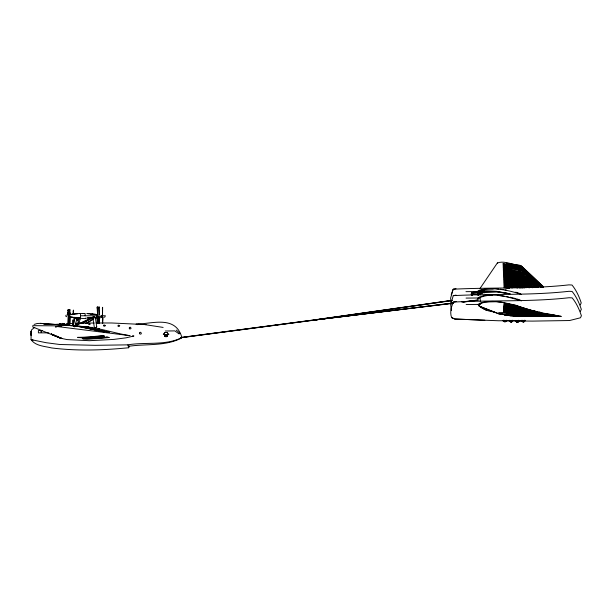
<?xml version="1.0" encoding="UTF-8"?>
<svg xmlns="http://www.w3.org/2000/svg" width="612" height="612" viewBox="0 0 612 612"><rect width="100%" height="100%" fill="white"/><g stroke="black" fill="none" stroke-linecap="round" stroke-linejoin="round"><path stroke-width="0.92" d="M166.028 335.674L166.028 334.749L163.366 334.152L166.028 335.674L168.728 334.198L166.028 334.749M167.543 334.818L167.543 335.98L166.02 336.761L164.49 335.965L164.544 332.492L167.55 332.515L167.55 334.443L168.728 334.198L167.543 334.818L167.573 335.98L166.028 336.753L164.49 335.965M485.507 291.825L496.615 291.626L510.01 293.814L496.623 291.304L484.597 290.685L478.163 291.205L472.013 292.597L471.385 293.546L471.768 295.474M471.408 294.579C471.485 295.435 470.896 293.01 471.936 293.615M471.416 293.515C471.492 289.805 472.273 297.807 471.339 294.341L471.921 293.622M471.936 293.37C471.179 292.176 476.174 292.59 478.125 291.519L478.14 295.42L478.492 294.066L478.14 294.288M478.224 291.779L478.217 291.22L484.176 290.776M478.217 293.003L478.217 291.825M484.612 292.896L484.62 292.291L496.623 291.932L510.01 293.814M472.043 295.244L472.043 293.63L478.117 293.018L484.597 291.289L478.163 291.771L472.043 292.934L472.043 293.546M478.094 294.678L478.11 293.079M471.936 293.079L471.37 293.867L471.898 292.735M471.783 293.117L471.385 293.752L471.944 293.01M31.113 334.045L31.051 339.629C35.55 346.078 44.63 346.208 51.599 347.937C77.158 351.143 103.099 350.263 128.681 347.746L129.247 346.208C146.459 343.76 165.944 346.361 181.672 337.916L181.672 336.73C175.009 315.172 152.036 323.878 136.055 324.153L137.769 324.674M70.043 314.882L69.707 312.395L69.86 314.996M73.616 314.4L73.478 310.085L73.211 311.263M31.174 332.087L31.227 331.245A3.741 3.741 0 0 1 31.304 330.778A4.33 4.33 0 0 1 31.442 330.319L31.602 329.945A1.255 1.255 0 0 1 31.763 329.707L34.708 327.366M69.975 324.291L69.975 317.154L69.607 324.146M97.522 314.331L97.377 306.688L97.147 308.02M99.159 314.331L99.014 306.688L98.784 308.02M73.134 320.321L73.149 323.916M505.696 321.468L505.129 320.367L506.155 320.91L504.862 320.459L504.686 321.644L504.747 320.397L503.607 320.443A1.346 1.339 -0.8 0 0 505.038 321.675L505.152 320.367M509.903 320.948L511.043 320.558L510.913 321.874L511.089 320.65L511.609 321.79L511.357 320.558L512.382 321.101L511.028 320.451L512.519 320.413A1.346 1.339 -0.8 0 1 511.081 321.874A1.346 1.339 -0.8 0 1 509.842 320.283M516.321 321.43L517.53 320.566M502.88 320.826L532.486 321.101L569.565 320.535L580.451 317.789L581.4 315.777C579.342 309.488 576.428 303.039 572.182 297.883L569.061 297.73C530.642 302.037 491.796 300.033 453.331 302.076C451.266 306.864 449.675 312.51 451.633 317.59L454.716 319.013L498.612 320.764L518.785 320.619L517.637 320.627L518.639 321.308L517.523 320.459M523.214 320.543L522.067 320.581M523.497 321.805L523.551 320.52L524.614 321.048M523.52 320.688L524.155 321.614L523.604 320.459L524.736 320.749L523.543 320.374M97.193 307.446L97.53 314.377M98.83 307.446L99.167 314.377M102.434 308.081L102.525 315.111L102.617 307.316L102.388 308.655M63.633 324.1L62.745 324.437L63.824 324.299M68.016 310.185L68.337 315.524L68.07 312.395L67.856 313.176L68.116 314.996L68.238 309.45L67.978 310.628M69.653 310.185L69.745 314.996L69.875 309.45L69.607 310.628M73.256 310.82L73.134 314.392M128.681 347.746L127.9 344.854L95.204 345.321L59.777 344.502L46.152 342.705L31.051 339.629L33.071 340.088M102.709 323.365C102.709 320.436 103.206 317.85 102.388 317.368M60.206 323.656L59.563 324.857M102.77 317.467L102.411 323.381M62.791 325.041C62.554 324.681 64.352 324.016 62.799 324.857M580.275 304.929L581.224 302.917C579.166 296.629 576.259 290.18 572.013 285.024L568.892 284.871C530.466 289.162 491.627 287.227 453.155 289.216L450.6 298.159L451.251 304.133M517.178 322.011L517.4 320.833L517.53 322.019A1.346 1.339 -0.8 0 1 516.1 320.451L517.454 320.948L524.706 320.856M517.178 322.042L517.5 320.826L518.18 321.797M62.875 325.27L63.533 324.375M72.882 325.569L75.146 317.337L76.883 318.867L74.679 326.915M76.27 319.181C77.097 313.811 80.027 322.7 77.273 323.411M77.418 320.956L78.168 318.24M78.818 323.748L80.057 319.227L78.864 317.804M451.228 294.724L453.155 289.224L456.009 288.688M73.111 314.247L73.31 313.03L73.616 314.285M60.114 323.863L59.708 324.819M518.762 320.94L517.637 320.68L518.762 320.971M523.229 320.436L522.526 321.476L523.306 320.436L522.296 321.246L523.245 320.535L522.067 320.55M580.367 311.355L581.316 309.343C579.258 303.055 576.343 296.606 572.098 291.45L568.976 291.297C530.55 295.611 491.704 293.599 453.247 295.65L450.692 304.585L451.335 310.567M504.357 321.53L504.862 320.459M510.584 321.721L511.089 320.65M516.842 321.889L517.331 320.657M504.357 321.56L504.816 320.367L503.676 320.749M510.584 321.759L510.974 320.489L509.834 320.604L511.051 320.634L510.293 321.53M516.842 321.927L517.308 320.787L516.107 320.451M471.37 293.852L471.921 292.827M31.059 333.884L31.48 334.611L31.09 335.07M517.5 320.826L517.867 321.95L517.63 320.68M523.558 320.55L524.614 321.086M479.8 288.795L497.38 262.93C505.03 260.268 513.07 265.378 520.904 265.509L542.982 286.332L541.084 286.294M102.77 317.414L102.349 316.373L102.434 317.559M68.223 315.065L68.223 315.524M68.307 314.851L68.169 325.309L67.978 324.146M99.144 316.725L98.945 323.281L99.037 316.044M471.928 294.403L471.378 294.311L471.936 293.714M102.64 317.36L102.548 315.019M504.066 321.331L504.816 320.428L503.676 320.787M516.092 320.803L517.324 320.833L516.551 321.698L517.308 320.895M97.4 315.792L97.308 323.281L97.147 322.555M63.258 324.635L62.868 325.194L63.526 324.421M504.066 321.369L504.785 320.497M510.293 321.56L511.012 320.581L509.903 320.979M105.203 316.679L104.025 317.337M77.908 324.666C77.785 323.312 74.771 325.148 77.456 324.827M74.121 326.349L93.391 317.215M505.061 320.55L505.696 321.43M511.923 321.66L511.265 320.474M93.376 317.261L82.972 323.297M181.672 337.656C165.515 345.887 145.388 341.817 127.9 344.854L129.04 346.04A17.993 3.81 -69.6 0 0 129.14 346.124L129.247 346.208M97.4 316.725L97.377 314.361M94.508 328.545L92.764 317.115L95.38 317.903L96.773 327.045L94.814 328.376M92.611 317.934L94.355 316.672L92.802 317.804M478.638 291.549C482.769 288.443 488.376 289.109 493.257 288.925M94.592 328.468L96.773 327.045M479.341 294.617L478.5 294.609C490.87 290.187 482.004 292.307 478.148 294.869M478.576 291.205L480.091 290.18L483.679 289.269M477.903 298.151L480.175 296.606L480.236 301.203M477.987 304.577L480.259 303.039L483.847 302.129M516.321 321.468L517.247 320.703M85.81 323.488L93.697 318.5M86.453 323.626L93.552 319.135M81.526 323.587L92.909 317.177M66.31 315.012L65.652 316.044L66.83 316.702M176.31 330.098L180.012 333.372L179.064 333.892L174.841 330.893L165.278 331.015M62.982 323.626L62.531 323.886L63.204 323.549M69.799 317.23L69.86 316.672M517.5 320.94L518.188 321.828M34.119 324.437L37.217 323.48L40.476 323.365L82.26 326.456M73.455 326.326L93.774 316.886M168.728 334.198L166.028 335.169L163.366 334.152L164.552 334.42M73.126 325.186L72.683 325.071L73.157 325.041M56.725 326.632L55.394 326.946L61.154 326.02M118.521 325.232L118.001 325.936M68.307 317.207L68.016 324.689M481.07 296.384L484.658 295.474L491.964 295.191M74.144 326.318L75.008 326.112M478.125 291.274L472.059 292.957M471.898 294.487L471.416 294.311M472.043 292.727L484.597 290.685L478.163 291.771M505.015 320.466L505.038 321.66A1.346 1.339 -0.8 0 0 506.277 320.244M523.421 320.673L523.497 321.836M471.385 294.441L471.76 295.06M453.247 295.65L456.101 295.114M453.331 302.083L456.185 301.548M99.595 317.858L101.883 317.475L101.883 315.325M451.886 300.324L313.719 319.954L181.695 337.35M451.916 300.469L313.727 320.091L180.777 337.64M451.924 300.599L313.757 320.237L180.792 337.755M103.367 335.889L91.846 337.051A225.675 225.675 0 0 1 81.174 337.556L78.504 337.602M108.064 337.273L97.622 338.268A243.851 243.851 0 0 1 86.085 338.818L83.201 338.864M453.24 303.001L313.727 320.091L453.278 303.284M461.762 301.984L477.911 300.002M313.772 320.114L453.262 303.131M462.718 302.014L477.941 300.132M463.697 302.03L477.949 300.285M118.529 325.224L119.73 325.584L119.424 326.288A0.926 0.681 4.9 0 1 118.499 326.334L118.009 325.951M75.154 326.51C93.835 325.569 111.568 332.89 129.805 335.636M516.092 320.772L517.239 320.65M89.757 317.704L92.06 317.475M91.387 317.704L93.697 317.536M512.519 320.451L511.38 320.566L512.504 320.772M524.752 320.397L523.597 320.459M93.697 317.299L91.387 317.773M178.979 333.464L180.012 333.372M59.594 324.674L59.777 324.245M87.439 317.949L92.06 317.536M480.917 291.266L478.125 291.519M478.217 291.503L480.787 291.343M503.661 312.112L516 314.629L532.364 313.497L546.577 316.113M504.135 304.654L514.264 306.75L526.794 310.858C537.328 314.4 548.406 312.763 559.039 316.282L559.368 316.335M51.599 324.628L64.321 323.847M484.574 289.04C497.074 287.923 509.628 290.432 521.424 294.456M484.658 295.282L492.499 295.007M484.75 301.9L496.753 301.586L504.265 302.55M69.623 324.452L64.015 324.49L64.015 323.702M485.974 301.647L499.361 301.701M59.777 324.207L64.413 323.97M67.045 323.71L73.402 323.434M86.766 318.049L89.077 317.949M62.661 323.35L63.319 323.832M75.215 323.373L80.669 323.19M510.018 315.662L511.005 315.654M510.89 315.685L514.256 315.693M513.086 315.754L517.507 315.723M515.281 315.815L520.751 315.761M517.477 315.884L523.352 315.784M519.228 315.937L526.603 315.823M521.424 315.999L529.847 315.853M523.62 316.067L532.669 315.884M66.784 323.916L69.317 323.955L64.413 324.398M63.533 323.672L63.197 323.626M79.812 313.589A77.693 77.693 0 0 1 82.13 313.489L84.448 313.451M82.092 337.793L77.625 337.365L80.249 337.319A222.271 222.271 0 0 0 90.76 336.822L102.166 335.667L104.568 336.103L92.925 337.281A229.087 229.087 0 0 1 82.092 337.793M63.35 323.672L63.434 323.549M491.015 288.558L496.89 288.504M81.58 323.159L94.294 323.006M465.977 291.656L479.326 291.549M466.061 298.09L479.418 297.975M466.153 304.516L480.451 304.401M80.493 315.769L96.642 315.769M100.873 315.769L105.371 315.769M100.353 316.404L101.883 316.404M96.107 322.998L111.552 322.983L146.038 324.612M42.588 330.534L41.486 330.534L41.486 332.852L48.876 332.852M519.664 266.962L522.464 266.985L503.003 263.374M519.466 268.966L521.202 268.974M513.766 315.67L527.23 315.792M523.65 315.784L533.06 315.884M533.373 315.891L513.093 315.7M509.306 315.639L531.606 315.876M164.544 332.5L167.55 332.523M32.719 325.661L61.934 325.89M515.993 315.685L526.718 315.784M82.811 313.451L85.129 313.489L85.129 315.769M521.73 267.972L523.551 268.002L503.033 264.109M522.403 269.984L525.708 270.037L503.095 265.577M525.173 271.032L526.787 271.055L503.125 266.312M523.084 271.996L525.471 272.034M525.257 273.029L528.944 273.09L517.676 271.17L503.186 267.781M528.232 274.084L530.023 274.115L518.326 272.095L503.217 268.515M526.718 275.056L531.101 275.132L518.976 273.021L503.248 269.249M528.737 276.089L532.18 276.15L519.619 273.947L503.278 269.976M531.377 277.137L533.266 277.167C523 276.226 513.353 272.554 503.309 270.711M529.724 278.108L534.345 278.185C523.711 277.205 513.743 273.365 503.339 271.445M531.79 279.141L535.423 279.202C524.43 278.192 514.126 274.176 503.37 272.179M534.712 280.189L536.502 280.22C525.142 279.179 514.508 274.987 503.401 272.914M533.756 281.176L537.581 281.237C525.853 280.166 514.899 275.798 503.431 273.648M534.98 282.193L538.659 282.254C526.565 281.153 515.281 276.601 503.462 274.383M537.849 283.241L539.738 283.272C527.276 282.14 515.671 277.404 503.492 275.117M536.311 284.213L540.817 284.289C527.988 283.127 516.054 278.208 503.523 275.851M539.126 285.261L541.895 285.314L528.975 282.974C520.307 281.543 512.267 277.779 503.554 276.586M540.434 287.288L543.15 287.334M522.051 315.7L560.952 316.358C545.56 313.834 530.252 310.758 515.641 305.189C503.775 302.741 489.569 298.289 478.408 304.761C481.629 308.823 487.014 310.804 491.987 311.661M499.231 313.344L521.585 315.693L561.296 316.366M519.167 265.47L520.904 265.509L506.667 263.229M472.036 294.418L478.11 294.663M524.002 316.052L525.754 316.129M509.674 315.647L515.717 315.83M484.826 320.26L454.716 319.005L451.633 317.59M92.68 314.224L90.369 314.201M523.994 315.524L525.754 315.616M132.368 335.942L133.906 336.003L126.018 337.832L113.878 339.4L89.406 340.7L66.869 339.568L60.611 338.199L56.74 336.424M137.815 324.115L144.554 324.551L163.121 327.42M87.439 313.589L89.757 313.765M88.901 326.984L40.476 323.365M77.571 326.326L86.873 327.833L104.568 331.918L81.182 326.923M87.111 326.823L88.671 326.953M516.872 315.685L517.591 315.784M516.268 315.716L517.431 315.777M513.981 315.616L516.513 315.761M512.022 315.532L514.922 315.738M510.064 315.448L513.552 315.716M507.776 315.348L511.953 315.685M510.584 315.662L498.375 313.727L479.142 306.115L478.37 305.09M58.071 326.632L130.05 335.682M496.577 288.726L498.459 288.963M500.333 289.208L503.156 289.575M497.602 295.275L504.181 296.124M91.708 327.305L92.336 327.389M95.992 314.316L86.766 313.566M92.06 314.002L96.642 314.698L96.642 316.848M48.929 324.482L43.077 323.641L47.484 324.505M515.059 315.486L517.247 315.761M513.835 315.44L516.589 315.731M506.101 314.889L508.687 315.226M505.336 314.813L508.595 315.302M505.42 314.95L508.427 315.379M507.126 315.318L504.135 314.843M521.585 315.693L503.63 312.541L498.887 312.694L498.053 313.222L498.375 313.727M524.629 269.02L503.064 264.843M527.865 272.072L503.156 267.046M542.982 286.332L529.732 283.922C520.812 282.461 512.55 278.537 503.584 277.312M543.119 287.212L530.489 284.871C521.317 283.379 512.833 279.294 503.607 278.047M551.909 316.205L531.583 312.357L514.057 306.972L504.112 304.914M550.838 316.19L530.948 312.434L513.851 307.186L504.097 305.181M549.775 316.175L534.597 313.344C524.163 311.692 514.577 306.811 504.081 305.449M548.712 316.152L533.848 313.398C523.673 311.776 514.309 307.056 504.066 305.717M547.641 316.136L533.106 313.451C523.176 311.86 514.034 307.3 504.051 305.985M545.506 316.098L531.621 313.551C522.197 312.028 513.491 307.782 504.013 306.52M544.443 316.083L530.879 313.604C521.707 312.112 513.216 308.027 503.997 306.78M543.38 316.06L530.13 313.65C521.217 312.197 512.948 308.272 503.982 307.048M542.308 316.044L529.388 313.704C520.72 312.281 512.672 308.509 503.967 307.316M541.245 316.029C528.416 314.866 516.482 309.94 503.944 307.584M540.182 316.006C527.72 314.874 516.107 310.139 503.928 307.851M539.111 315.991C527.016 314.889 515.74 310.338 503.913 308.119M538.047 315.976C526.32 314.897 515.365 310.529 503.898 308.379M536.984 315.953C525.624 314.912 514.99 310.72 503.875 308.647M535.913 315.937C524.92 314.928 514.615 310.911 503.86 308.915M534.85 315.922C524.224 314.943 514.248 311.103 503.844 309.182M533.786 315.899C523.52 314.958 513.873 311.286 503.829 309.45M532.715 315.884L520.154 313.681L503.814 309.718M531.652 315.868L519.519 313.757L503.791 309.978M530.581 315.846L518.884 313.834L503.775 310.246M529.518 315.83L518.249 313.902L503.76 310.513M528.454 315.807L503.745 310.781M527.383 315.792L503.73 311.049M526.32 315.777L503.707 311.317M525.257 315.754L503.691 311.584M524.186 315.738L503.676 311.845M523.122 315.723L516 314.629M514.424 287.579L503.913 285.383M502.016 314.262L503.668 314.522M504.395 314.912L505.581 315.195M511.372 320.612L512.504 320.803M505.145 320.42L506.269 320.612M94.692 327.718L95.204 327.81M84.571 326.915L82.322 326.693L109.273 332.262L83.201 326.762M78.504 326.395L79.116 326.502M77.625 326.326L103.367 331.781M63.365 323.679L62.845 323.595M503.638 278.781C515.556 280.763 526.687 285.85 538.751 287.257M503.668 279.516C514.287 281.046 524.079 285.819 534.72 287.288M503.699 280.25C513.69 281.566 522.832 286.125 532.761 287.716M503.73 280.985L513.101 282.889L529.349 287.847M503.76 281.719L513.323 283.67L526.121 287.724M503.791 282.453L513.544 284.458L524.331 287.984M503.821 283.188L513.766 285.238L522.411 288.068M503.852 283.922L513.988 286.018L520.254 288.068M503.883 284.649L517.66 287.931M503.944 286.118L512.374 287.862M503.974 286.852L509.192 287.793M504.005 287.586L509.375 288.558M504.923 289.843L506.583 290.142M506.675 296.575L508.335 296.874M504.234 303.055L515.511 305.442L536.028 311.845L556.17 316.282L539.057 313.038L552.973 316.228L536.823 313.191M504.219 303.315L515.304 305.656L535.393 311.913M504.196 303.583L515.09 305.878L534.758 311.99M504.181 303.85L514.883 306.092L534.123 312.066M504.166 304.118L514.677 306.314L533.488 312.135M504.15 304.386L514.47 306.528L532.853 312.212M504.028 306.252C513.759 307.545 522.686 311.944 532.364 313.497M98.708 318.317L97.767 318.095L98.708 318.317L99.496 323.473M552.024 314.576L553.891 314.935M539.034 312.066L540.855 312.426M98.517 328.369L99.626 328.583M87.111 327.42L108.064 332.125M89.949 324.023C86.575 323.618 90.446 325.523 89.956 324.023M95.38 317.903L93.123 317.261M54.759 335.697L55.99 336.156L51.133 333.907M55.394 335.934L53.366 335.277M57.589 336.822L59.134 337.357L53.734 334.963M59.349 337.663L56.09 336.37M61.697 338.337L58.806 337.472M97.874 323.564L97.025 317.965L94.5 317.2M492.821 311.86L496.041 312.61M509.995 297.172L515.809 298.602M533.58 310.72L535.401 311.21M59.318 337.679L62.286 338.558L61.101 338.107M95.12 317.33L97.025 317.965M515.725 292.169L520.131 293.615M516.689 298.885L520.215 300.041M521.508 300.882C507.776 296.904 491.306 291.542 477.911 298.549L478.347 299.153M517.347 320.818L517.53 322.057A1.346 1.339 -0.8 0 0 518.701 320.26M479.142 306.115L500.501 314.415M33.369 327.206L60.489 338.153M99.037 314.484L99.037 315.494M486.662 310.414L479.892 306.627M163.366 334.152L164.552 334.787L164.559 335.957M58.576 337.357L57.207 336.294M58.086 337.158L56.732 336.11M55.134 335.781L55.944 336.294M55.455 336.095L54.147 335.078M52.678 334.833L52.158 334.351M52.081 334.565L52.816 335.032M32.949 327.03L32.482 326.663M102.579 316.465L102.64 316.901M97.415 316.19C96.604 314.499 97.568 319.212 97.507 316.725L97.193 322.929M517.591 320.879L518.456 321.606L517.591 320.772M511.326 320.711L511.923 321.629M75.207 317.414L76.883 318.867M80.057 319.227L79.461 318.577M51.691 334.167L51.393 333.693M78.466 319.059L76.775 317.337M515.35 265.891L532.004 286.768M497.38 262.93L497.701 263.367M479.15 293.882L478.446 294.296L478.638 294.724M478.423 293.967L478.615 294.395M63.113 324.888L63.197 325.309M511.188 320.78L511.265 321.889L511.188 320.673M480.091 290.18L480.114 292.046M480.129 293.485L480.152 295.045M98.28 316.044L98.28 316.848M85.734 318.018L85.734 318.684M80.493 318.049L80.493 313.489A77.693 77.693 0 0 0 68.98 314.698L68.98 316.848A77.693 75.046 0 0 0 80.493 317.972M74.22 317.337L74.22 317.475A77.693 75.046 0 0 0 85.734 318.607M73.914 317.59L73.914 323.121M72.912 319.847L72.912 324.995M70.617 314.836L70.617 314.698A77.693 77.693 0 0 1 72.139 314.438M70.617 316.702L70.617 316.848A77.693 75.046 0 0 0 72.904 317.177M64.413 323.45L64.413 324.697L59.777 324.972L59.777 324.077M31.174 331.26L31.174 334.596M30.929 331.52L30.929 334.336M519.45 315.746A44.798 44.561 -0.8 0 1 510.714 315.478M512.649 320.267A1.507 1.499 -0.8 0 1 511.234 322.034A1.507 1.499 -0.8 0 1 509.658 320.405M518.915 320.436A1.507 1.499 -0.8 0 1 517.492 322.203A1.507 1.499 -0.8 0 1 515.924 320.573M524.744 320.382A1.346 1.339 -0.8 0 1 523.321 321.82A1.346 1.339 -0.8 0 1 522.074 320.229M524.882 320.214A1.507 1.499 -0.8 0 1 523.467 321.981A1.507 1.499 -0.8 0 1 521.898 320.351M506.453 320.451A1.507 1.499 -0.8 0 1 504.823 321.82A1.507 1.499 -0.8 0 1 503.447 320.198M73.669 314.208A77.693 77.693 0 0 1 77.502 313.765M77.502 317.704A77.693 75.046 0 0 1 73.669 317.284M31.442 333.968L31.021 335.07L31.442 333.968M129.27 327.978L129.415 328.667A0.926 0.918 51.5 0 0 129.996 329.065L131.075 328.346L130.563 327.351A0.864 0.765 13.2 0 0 129.851 327.298L129.27 327.978M97.538 316.144L97.285 315.792L97.538 316.144M139.536 333.035L139.567 333.509A0.926 0.918 66 0 0 140.263 334.121L140.737 334.098A0.926 0.918 66 0 0 141.341 333.402L140.844 332.392A0.926 0.918 58.3 0 0 139.926 332.446L139.536 333.035M105.203 325.661C104.981 326.869 102.464 325.852 103.757 325.14A0.903 0.467 0.6 0 1 104.683 325.11L105.203 325.661M523.367 320.619L522.816 321.705L523.367 320.619M67.152 324.934L66.693 325.224A0.926 0.421 -3.2 0 1 65.966 325.286L65.369 324.865L67.175 324.903M471.454 294.678L471.906 295.244L471.408 294.693M106.863 337.051L96.535 338.038A240.447 240.447 0 0 1 85.167 338.581L82.322 338.627L87.011 339.056A247.263 247.263 0 0 0 98.7 338.497L109.273 337.495L106.863 337.051M40.943 330.534L38.388 330.534L38.388 332.852L40.943 332.852L40.943 330.534"/></g></svg>
